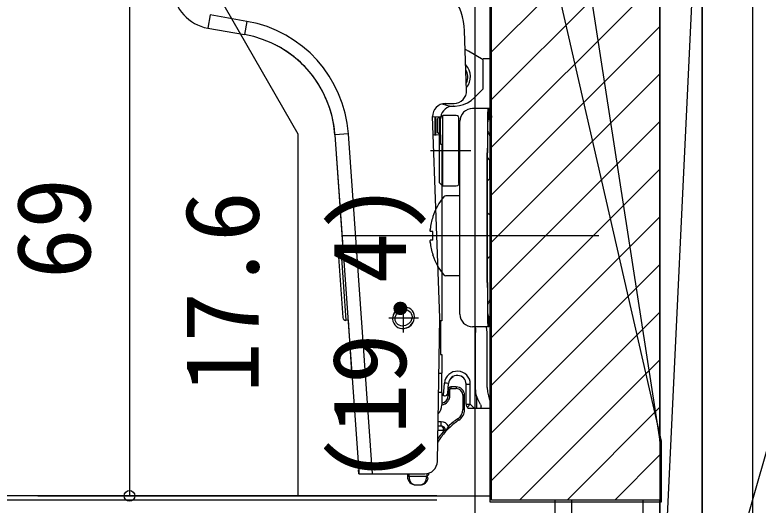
# Model space of a CAD drawing. Units: millimetres, scale not verified. Extents: x -525 to 525, y -783 to 779.
# Drawn here: x 141.2 to 229.5, y 330.4 to 388.7 of the extents above; entities that cross this region are included whole.
import ezdxf
from ezdxf.enums import TextEntityAlignment as Align

# ---------------------------------------------------------------- set-up
doc = ezdxf.new("R2010")
doc.units = ezdxf.units.MM
doc.header["$LTSCALE"] = 4
for name, color, linetype in [('0-3_YKK_11', 7, 'Continuous'), ('0-4_YKK_12', 2, 'Continuous'), ('0-5_YKK_13', 4, 'Continuous'), ('0-7_YKK_D', 6, 'Continuous'), ('0-9_YSS_K', 3, 'Continuous')]:
    doc.layers.add(name, color=color, linetype=linetype)
doc.styles.add('ＭＳ ゴシック', font='')
doc.styles.get('ＭＳ ゴシック').set_extended_font_data('MS Gothic')

msp = doc.modelspace()

# ---------------------------------------------------------------- linework, layer by layer
at = {"layer": '0-3_YKK_11'}
msp.add_line((218.045, 338.025), (217.845, 338.025), dxfattribs=at)
for points in [[(199.845, 429.025), (204.845, 429.025), (204.845, 422.025), (217.845, 338.025)], [(217.845, 338.025), (217.845, 331.025), (197.845, 331.025), (197.845, 427.025)], [(217.845, 338.025), (217.845, 426.525), (213.545, 426.525), (212.545, 425.525), (212.545, 417.025), (204.845, 417.025), (204.845, 422.025)]]:
    msp.add_lwpolyline(points, dxfattribs=at)
msp.add_lwpolyline([(197.645, 427.025), (197.645, 330.825), (218.045, 330.825), (218.045, 338.025)], close=True, dxfattribs=at)
at = {"layer": '0-4_YKK_12'}
msp.add_line((143.949, 331.525), (197.845, 331.525), dxfattribs=at)
at = {"layer": '0-5_YKK_13'}
for p, q in [((164.421, 388.669), (164.144, 387.093)), ((168.801, 387.9), (164.421, 388.669)), ((168.801, 387.9), (168.524, 386.324)), ((164.144, 387.093), (168.524, 386.324)), ((194.886, 379.691), (194.635, 386.77)), ((197.827, 383.43), (196.866, 383.43)), ((197.827, 378.92), (197.827, 383.43)), ((197.841, 378.42), (197.827, 378.92)), ((192.343, 378.137), (193.388, 378.138)), ((193.345, 377.825), (193.295, 377.825)), ((197.845, 378.259), (197.841, 378.42)), ((197.845, 364.87), (197.845, 378.259)), ((197.545, 377.53), (195.595, 377.53)), ((197.545, 376.28), (197.545, 377.53)), ((190.844, 376.597), (191.813, 376.556)), ((191.145, 374.32), (191.145, 376.52)), ((191.22, 374.32), (191.22, 376.52)), ((191.445, 374.667), (191.445, 376.328)), ((191.777, 376.428), (191.545, 376.428)), ((191.645, 376.229), (191.777, 376.428)), ((191.645, 368.728), (191.645, 376.295)), ((191.745, 376.428), (192.045, 376.728)), ((191.795, 374.413), (191.795, 376.325)), ((193.645, 376.728), (192.045, 376.728)), ((192.045, 368.328), (192.045, 376.728)), ((193.945, 368.628), (193.945, 376.428)), ((197.579, 376.22), (197.4, 376.22)), ((197.545, 376.28), (197.408, 376.28)), ((197.579, 376.22), (197.668, 376.235)), ((194.014, 375.929), (193.945, 376.012)), ((194.095, 353.11), (194.095, 376.03)), ((180.839, 374.548), (179.243, 374.435)), ((179.243, 374.435), (182.068, 334.423)), ((179.243, 374.435), (180.239, 360.327)), ((183.693, 334.132), (180.839, 374.548)), ((190.92, 374.449), (191.795, 374.413)), ((191.459, 374.667), (191.445, 374.667)), ((191.497, 374.604), (191.459, 374.667)), ((191.478, 374.635), (191.544, 374.677)), ((191.556, 374.56), (191.497, 374.604)), ((191.645, 374.515), (191.556, 374.56)), ((191.795, 374.413), (191.795, 373.325)), ((197.743, 373.31), (197.668, 374.114)), ((195.381, 372.528), (190.587, 372.528)), ((191.795, 373.325), (191.945, 373.325)), ((191.945, 373.325), (191.945, 352.325)), ((197.743, 364.88), (197.743, 373.31)), ((197.345, 356.86), (197.345, 372.28)), ((197.36, 356.86), (197.36, 372.28)), ((197.645, 371.42), (197.36, 371.705)), ((197.645, 369.22), (197.645, 371.42)), ((197.36, 368.935), (197.645, 369.22)), ((192.045, 368.328), (191.645, 368.728)), ((193.645, 368.328), (192.045, 368.328)), ((193.945, 368.628), (194.014, 368.712)), ((194.095, 367.17), (192.422, 367.17)), ((194.095, 357.67), (194.095, 367.17)), ((197.362, 365.12), (197.36, 365.128)), ((197.545, 364.934), (197.362, 365.12)), ((197.779, 364.87), (197.545, 364.934)), ((197.795, 364.861), (197.779, 364.87)), ((190.55, 363.111), (190.605, 363.319)), ((190.55, 362.97), (190.605, 363.29)), ((190.572, 363.097), (190.55, 363.111)), ((190.55, 362.976), (190.571, 363.098)), ((190.55, 362.976), (190.551, 362.978)), ((190.876, 362.94), (190.557, 362.94)), ((190.605, 363.29), (190.621, 363.363)), ((190.605, 363.319), (190.621, 363.363)), ((190.876, 361.9), (190.876, 362.94)), ((210.578, 362.42), (180.183, 362.42)), ((190.605, 361.544), (190.55, 361.864)), ((190.55, 361.73), (190.571, 361.743)), ((190.55, 361.723), (190.572, 361.737)), ((190.605, 361.515), (190.55, 361.723)), ((190.876, 361.9), (190.557, 361.9)), ((190.621, 361.471), (190.605, 361.544)), ((190.621, 361.471), (190.605, 361.515)), ((179.984, 360.305), (180.239, 360.327)), ((179.984, 360.305), (180.542, 352.403)), ((190.876, 360.11), (190.876, 360.17)), ((179.666, 359.931), (180.174, 352.726)), ((197.36, 359.663), (197.362, 359.67)), ((197.362, 359.67), (197.462, 359.77)), ((197.443, 359.77), (197.456, 359.796)), ((197.462, 359.77), (197.443, 359.77)), ((197.456, 359.797), (197.514, 359.87)), ((197.456, 359.796), (197.456, 359.797)), ((197.514, 359.87), (197.545, 359.904)), ((197.743, 355.83), (197.743, 359.96)), ((197.778, 359.971), (197.795, 359.98)), ((197.845, 341.92), (197.845, 359.971)), ((194.095, 357.67), (192.422, 357.67)), ((197.668, 355.027), (197.743, 355.83)), ((187.395, 350.924), (187.395, 354.444)), ((180.174, 352.726), (180.176, 352.702)), ((180.542, 352.403), (180.544, 352.377)), ((180.799, 352.391), (180.544, 352.377)), ((180.799, 352.391), (181.192, 346.833)), ((185.635, 352.684), (189.155, 352.684)), ((191.795, 352.325), (191.795, 351.585)), ((191.945, 352.325), (191.795, 352.325)), ((197.524, 352.86), (197.408, 352.86)), ((197.524, 351.641), (197.524, 352.86)), ((191.677, 351.59), (191.795, 351.585)), ((191.795, 351.585), (191.795, 349.441)), ((197.519, 351.61), (195.595, 351.61)), ((197.335, 350.92), (197.245, 351.61)), ((197.519, 351.61), (197.524, 351.641)), ((195.95, 344.42), (195.95, 350.92)), ((197.335, 344.42), (197.335, 350.92)), ((191.641, 349.447), (191.795, 349.441)), ((191.795, 349.441), (191.795, 348.325)), ((191.795, 348.325), (191.945, 348.325)), ((191.945, 348.325), (191.945, 346.093)), ((181.192, 346.833), (181.262, 345.835)), ((191.585, 346.093), (191.945, 346.093)), ((191.945, 343.825), (191.945, 346.093)), ((192.915, 345.367), (193.082, 345.562)), ((193.082, 345.562), (193.291, 345.711)), ((194.52, 345.531), (194.304, 345.696)), ((192.121, 343.451), (192.25, 344.93)), ((192.644, 343.699), (192.748, 344.886)), ((193.645, 344.475), (193.01, 344.475)), ((193.01, 344.475), (193.01, 344.275)), ((193.645, 344.475), (193.645, 344.275)), ((194.824, 344.795), (194.789, 345.065)), ((194.824, 342.415), (194.824, 344.795)), ((195.324, 342.415), (195.324, 344.795)), ((195.979, 343.903), (195.95, 344.42)), ((191.945, 343.825), (191.546, 343.825)), ((191.945, 343.825), (191.945, 342.325)), ((192.026, 343.477), (191.986, 343.492)), ((192.494, 343.465), (192.548, 343.504)), ((192.6, 343.567), (192.614, 343.593)), ((192.71, 344.175), (192.71, 343.475)), ((192.71, 344.175), (192.91, 344.175)), ((192.71, 343.475), (192.91, 343.475)), ((192.91, 343.475), (192.91, 344.175)), ((193.01, 344.275), (193.645, 344.275)), ((194.445, 343.475), (194.445, 341.775)), ((194.645, 343.475), (194.445, 343.475)), ((194.645, 341.775), (194.645, 343.475)), ((194.645, 342.625), (194.645, 343.475)), ((195.997, 343.775), (195.979, 343.903)), ((196.075, 343.42), (195.997, 343.775)), ((196.23, 343.006), (196.075, 343.42)), ((196.095, 341.915), (196.095, 343.367)), ((196.545, 342.361), (196.23, 343.006)), ((197.668, 342.909), (197.621, 343.006)), ((194.645, 341.775), (194.445, 341.775)), ((194.869, 342.208), (194.862, 342.224)), ((194.971, 342.062), (195.324, 342.415)), ((195.107, 341.925), (194.971, 342.062)), ((196.095, 341.915), (195.224, 341.915)), ((195.824, 341.915), (195.324, 342.415)), ((197.845, 341.92), (196.095, 341.92)), ((196.595, 341.92), (196.595, 342.142)), ((191.864, 340.325), (191.488, 340.325)), ((191.864, 339.825), (191.864, 340.325)), ((193.966, 340.52), (193.857, 340.687)), ((191.471, 339.325), (192.164, 339.325)), ((191.864, 339.825), (191.479, 339.825)), ((192.246, 339.001), (192.093, 339.131)), ((192.364, 339.325), (192.164, 339.325)), ((192.876, 339.663), (192.739, 339.809)), ((182.089, 334.13), (182.053, 334.629)), ((182.089, 334.13), (182.109, 334.13)), ((182.11, 334.13), (183.693, 334.132)), ((183.693, 334.132), (189.91, 334.136)), ((187.845, 334.134), (187.845, 333.825)), ((188.045, 333.825), (188.045, 334.134)), ((190.145, 333.825), (190.348, 334.027)), ((190.328, 333.642), (190.145, 333.825)), ((188.845, 332.825), (189.345, 332.825))]:
    msp.add_line(p, q, dxfattribs=at)
for points in [[(178.105, 378.911), (177.927, 379.285), (177.738, 379.652), (177.539, 380.011), (177.33, 380.36), (177.112, 380.7), (176.886, 381.03), (176.654, 381.349), (176.414, 381.657), (176.168, 381.954), (175.917, 382.24), (175.661, 382.515), (175.401, 382.779), (175.137, 383.031), (174.87, 383.273), (174.601, 383.503), (174.331, 383.723), (174.06, 383.931), (173.79, 384.128), (173.547, 384.296), (173.306, 384.454), (173.071, 384.602), (172.846, 384.737), (172.634, 384.859), (172.507, 384.928), (172.392, 384.991), (172.291, 385.044), (172.226, 385.078), (172.173, 385.105), (172.136, 385.124), (172.117, 385.133), (172.117, 385.133)], [(195.82, 378.85), (196.845, 379.875), (196.845, 383.346), (195.095, 384.356)], [(197.408, 377.53), (197.394, 377.392), (197.381, 376.997), (197.369, 376.378), (197.359, 375.563), (197.352, 374.585), (197.347, 373.479), (197.345, 372.28)], [(191.409, 335.611), (191.695, 352.687), (190.844, 376.584)], [(191.545, 376.428), (191.522, 376.431), (191.495, 376.415), (191.473, 376.398), (191.463, 376.391), (191.459, 376.378), (191.445, 376.328)], [(191.813, 376.556), (191.8, 376.446), (191.795, 376.325)], [(193.945, 376.428), (193.904, 376.58), (193.796, 376.688), (193.645, 376.728)], [(197.408, 376.28), (197.395, 376.138), (197.384, 375.735), (197.374, 375.109), (197.367, 374.297), (197.362, 373.34), (197.36, 372.28)], [(197.845, 376.687), (197.842, 376.569), (197.831, 376.467), (197.81, 376.381), (197.776, 376.314), (197.729, 376.265), (197.668, 376.235)], [(197.371, 374.853), (197.489, 374.643), (197.59, 374.394), (197.668, 374.114)], [(193.945, 368.628), (193.904, 368.477), (193.796, 368.369), (193.645, 368.328)], [(190.876, 364.731), (190.876, 364.724), (190.876, 364.704), (190.876, 364.671)], [(190.557, 363.201), (190.553, 363.168), (190.551, 363.137), (190.55, 363.111)], [(190.55, 362.97), (190.55, 362.972), (190.55, 362.974), (190.55, 362.976)], [(190.55, 362.97), (190.551, 362.954), (190.554, 362.944), (190.557, 362.94)], [(190.557, 361.9), (190.553, 361.896), (190.551, 361.884), (190.55, 361.864)], [(190.55, 361.723), (190.55, 361.725), (190.55, 361.727), (190.55, 361.73)], [(190.55, 361.723), (190.551, 361.698), (190.554, 361.669), (190.557, 361.64)], [(197.545, 359.904), (197.745, 359.961), (197.777, 359.97), (197.781, 359.971)], [(197.345, 356.86), (197.347, 355.662), (197.352, 354.555), (197.359, 353.578), (197.369, 352.763), (197.381, 352.143), (197.394, 351.749), (197.408, 351.611)], [(197.36, 356.86), (197.362, 355.801), (197.367, 354.844), (197.374, 354.032), (197.384, 353.406), (197.395, 353.003), (197.408, 352.861)], [(197.668, 355.027), (197.59, 354.747), (197.489, 354.498), (197.371, 354.288)], [(195.907, 351.61), (195.93, 351.386), (195.945, 351.155), (195.95, 350.92)], [(192.748, 344.886), (192.68, 344.892), (192.501, 344.908), (192.25, 344.93)], [(194.824, 344.795), (194.892, 344.795), (195.072, 344.795), (195.324, 344.795)], [(197.335, 344.42), (197.369, 343.897), (197.469, 343.407), (197.621, 343.006)], [(192.121, 343.451), (192.199, 343.436), (192.274, 343.428), (192.345, 343.426)], [(192.121, 343.451), (192.199, 343.436), (192.274, 343.428), (192.345, 343.426)], [(192.329, 343.426), (192.335, 343.426), (192.34, 343.426), (192.345, 343.425)], [(192.454, 343.446), (192.455, 343.446), (192.456, 343.446), (192.456, 343.447)], [(192.489, 343.462), (192.49, 343.463), (192.492, 343.464), (192.494, 343.465)], [(192.509, 343.474), (192.504, 343.471), (192.499, 343.468), (192.493, 343.464)], [(192.59, 343.551), (192.593, 343.556), (192.597, 343.562), (192.6, 343.567)], [(192.607, 343.578), (192.605, 343.574), (192.602, 343.57), (192.6, 343.567)], [(197.845, 342.142), (197.826, 342.401), (197.767, 342.659), (197.668, 342.909)], [(194.824, 342.415), (194.892, 342.415), (195.072, 342.415), (195.324, 342.415)], [(194.869, 342.208), (194.881, 342.184), (194.894, 342.16), (194.908, 342.138)], [(195.083, 341.95), (195.093, 341.94), (195.101, 341.932), (195.107, 341.925)], [(195.224, 341.915), (195.205, 341.916), (195.186, 341.916), (195.169, 341.918), (195.168, 341.918), (195.167, 341.918), (195.166, 341.918), (195.135, 341.921), (195.114, 341.924), (195.107, 341.925)], [(195.21, 341.916), (195.205, 341.916), (195.2, 341.916), (195.195, 341.916)], [(196.545, 342.361), (196.573, 342.288), (196.59, 342.215), (196.595, 342.142)], [(190.145, 333.825), (188.045, 333.825), (187.845, 333.825)]]:
    msp.add_lwpolyline(points, dxfattribs=at)
for points in [[(188.439, 353.521), (188.269, 353.691), (188.066, 353.823), (187.837, 353.911), (187.591, 353.951), (187.338, 353.944), (187.086, 353.887), (186.847, 353.785), (186.629, 353.64), (186.44, 353.458), (186.288, 353.247), (186.178, 353.014), (186.115, 352.768), (186.102, 352.519), (186.138, 352.277), (186.222, 352.05), (186.352, 351.847), (186.521, 351.677), (186.724, 351.545), (186.953, 351.457), (187.199, 351.417), (187.453, 351.425), (187.704, 351.481), (187.943, 351.584), (188.162, 351.728), (188.35, 351.91), (188.503, 352.121), (188.612, 352.354), (188.675, 352.6), (188.688, 352.849), (188.652, 353.091), (188.568, 353.318)], [(188.213, 353.34), (188.319, 353.176), (188.382, 352.998), (188.403, 352.807), (188.383, 352.604), (188.244, 352.247), (187.982, 351.954), (187.64, 351.762), (187.259, 351.703), (187.056, 351.726), (186.874, 351.789), (186.714, 351.889), (186.576, 352.029), (186.471, 352.193), (186.408, 352.37), (186.387, 352.561), (186.408, 352.765), (186.547, 353.122), (186.809, 353.414), (187.15, 353.606), (187.531, 353.665), (187.735, 353.642), (187.916, 353.58), (188.076, 353.479)]]:
    msp.add_lwpolyline(points, close=True, dxfattribs=at)
for centre, radius, start, end in [((187.139, 386.503), 7.5, 2.03871, 70.03871), ((165.009, 392.018), 5, 184.03871, 260.03871), ((166.275, 373.52), 14.6, 4.03871, 80.03871), ((166.275, 373.52), 13, 4.03871, 80.03871), ((193.345, 381.325), 3.5, 60, 66.98281), ((193.345, 381.325), 2, 319.86639, 44.21103), ((193.345, 381.325), 1.675, 334.28164, 29.79578), ((193.387, 379.638), 1.5, 270.03871, 2.03871), ((166.275, 373.52), 13, 4.34696, 24.4995), ((193.345, 381.325), 3.5, 247.29435, 315), ((192.344, 376.637), 1.5, 90.03871, 182.03871), ((193.295, 376.325), 1.5, 90, 171.13393), ((195.595, 376.03), 1.5, 89.99671, 180.00976), ((194.245, 376.12), 0.299, 219.53307, 239.97377), ((166.275, 373.52), 13, 4.03871, 4.34696), ((194.245, 368.521), 0.299, 119.99186, 140.41689), ((197.695, 362.42), 7.2, 139.84062, 161.28645), ((192.422, 366.87), 0.3, 90.02025, 139.8151), ((197.695, 362.421), 7.181, 161.73129, 173.75851), ((197.695, 362.42), 7.181, 186.24021, 198.26743), ((180.015, 359.956), 0.35, 95.03871, 184.03871), ((197.695, 362.42), 7.2, 198.71691, 220.162), ((192.422, 357.97), 0.3, 220.10637, 269.97478), ((187.395, 352.684), 1.26, 93.15674, 163.48194), ((195.595, 353.11), 1.5, 180.00949, 270.00569), ((180.525, 352.727), 0.35, 184.03871, 273.03871), ((187.395, 352.684), 1.26, 270.03871, 344.07508), ((193.784, 344.796), 1.54, 0, 174.99774), ((193.784, 344.795), 1.04, 0.0119, 174.98699), ((193.01, 344.175), 0.3, 90, 180), ((193.645, 343.475), 1, 0, 90), ((191.745, 343.475), 0.965, 281.96147, 0), ((191.745, 343.475), 1.165, 279.88515, 0), ((192.345, 344.425), 1, 247.71723, 257.02615), ((192.342, 344.422), 0.996, 247.79242, 257.1391), ((192.345, 343.725), 0.3, 269.91698, 355.04314), ((191.745, 343.475), 0.965, 352.45747, 0), ((193.01, 344.175), 0.1, 90, 180), ((193.645, 343.475), 0.8, 0, 90), ((191.748, 343.473), 0.962, 281.8303, 352.52936), ((190.445, 342.325), 1.5, 314.87235, 0), ((193.145, 341.775), 1.3, 303.18666, 0), ((193.145, 341.775), 1.5, 303.18666, 0), ((195.324, 342.415), 0.5, 180.03113, 225.04202), ((191.864, 339.325), 1, 28.97644, 90), ((198.345, 333.825), 8.2, 123.18666, 133.12945), ((198.345, 333.825), 8, 123.18666, 133.12945), ((198.345, 333.825), 8, 139.67978, 149.57752), ((198.345, 333.825), 8.2, 139.67978, 147.1909), ((191.864, 339.325), 0.5, 0, 90), ((191.864, 339.325), 0.3, 319.67978, 0), ((191.864, 339.325), 0.5, 319.67978, 0), ((197.7, 336.224), 6.121, 144.14301, 153.01503), ((198.343, 333.827), 7.997, 133.12832, 139.68091), ((189.909, 335.636), 1.5, 270.03871, 359.03871), ((186.241, 334.868), 4.197, 186.08319, 190.11681), ((188.845, 333.825), 1, 180, 270), ((198.345, 333.825), 8.2, 177.68895, 180), ((198.345, 333.825), 8, 177.28844, 178.54908), ((189.345, 333.825), 1, 270, 349.4499)]:
    msp.add_arc(centre, radius, start, end, dxfattribs=at)
for centre, major_axis, ratio, start_param, end_param in [((191.864, 339.325), (0, -0.5), 0.6, 1.570796, 3.141593), ((188.845, 333.825), (0, -1), 0.8, 4.712389, 6.283185), ((189.345, 333.825), (0, -1), 0.8, 0, 1.570796)]:
    msp.add_ellipse(centre, major_axis=major_axis, ratio=ratio, start_param=start_param, end_param=end_param, dxfattribs=at)
at = {"layer": '0-7_YKK_D'}
for p, q in [((228.845, 426.525), (228.845, 256.525)), ((154.845, 400.525), (154.845, 331.525)), ((195.845, 399.525), (195.845, 276.525)), ((195.845, 399.525), (195.845, 276.525)), ((191.345, 331.525), (133.845, 331.525)), ((191.345, 331.525), (133.845, 331.525)), ((191.345, 331.525), (153.845, 331.525)), ((191.345, 331.025), (113.845, 331.025)), ((191.345, 331.025), (133.845, 331.025))]:
    msp.add_line(p, q, dxfattribs=at)
msp.add_lwpolyline([(154.845, 409.325), (174.845, 374.533), (174.845, 331.465)], dxfattribs=at)
msp.add_circle((154.845, 331.525), 0.637, dxfattribs=at)
at = {"layer": '0-9_YSS_K'}
for p, q in [((217.845, 310.025), (222.845, 415.025)), ((222.845, 310.025), (252.845, 415.025)), ((197.845, 384.274), (217.845, 404.274)), ((197.845, 378.617), (217.845, 398.617)), ((197.845, 372.96), (217.845, 392.96)), ((197.845, 367.304), (217.845, 387.304)), ((197.845, 361.647), (217.845, 381.647)), ((197.845, 355.99), (217.845, 375.99)), ((197.845, 350.333), (217.845, 370.333)), ((197.845, 344.676), (217.845, 364.676)), ((197.845, 339.019), (217.845, 359.019)), ((197.845, 333.362), (217.845, 353.362)), ((201.164, 331.025), (217.845, 347.706)), ((206.821, 331.025), (217.845, 342.049)), ((212.478, 331.025), (217.845, 336.392)), ((207.345, 331.025), (207.345, 297.525)), ((215.845, 297.525), (215.845, 331.025))]:
    msp.add_line(p, q, dxfattribs=at)
for points in [[(217.845, 310.025), (222.845, 310.025), (222.845, 415.025), (217.845, 415.025)], [(222.845, 310.025), (252.845, 310.025), (252.845, 415.025), (222.845, 415.025)], [(205.345, 297.525), (217.845, 297.525), (217.845, 331.025), (205.345, 331.025)]]:
    msp.add_lwpolyline(points, close=True, dxfattribs=at)

# ---------------------------------------------------------------- texts
at = {"layer": '0-7_YKK_D', "style": 'ＭＳ ゴシック'}
for s, p in [('69', (152.845, 357.298)), ('17.6', (172.845, 343.76)), ('(19.4)', (190.345, 332.851))]:
    msp.add_text(s, height=8.798, rotation=90, dxfattribs=at).set_placement(p, align=Align.BOTTOM_LEFT)

doc.saveas('drawing.dxf')
